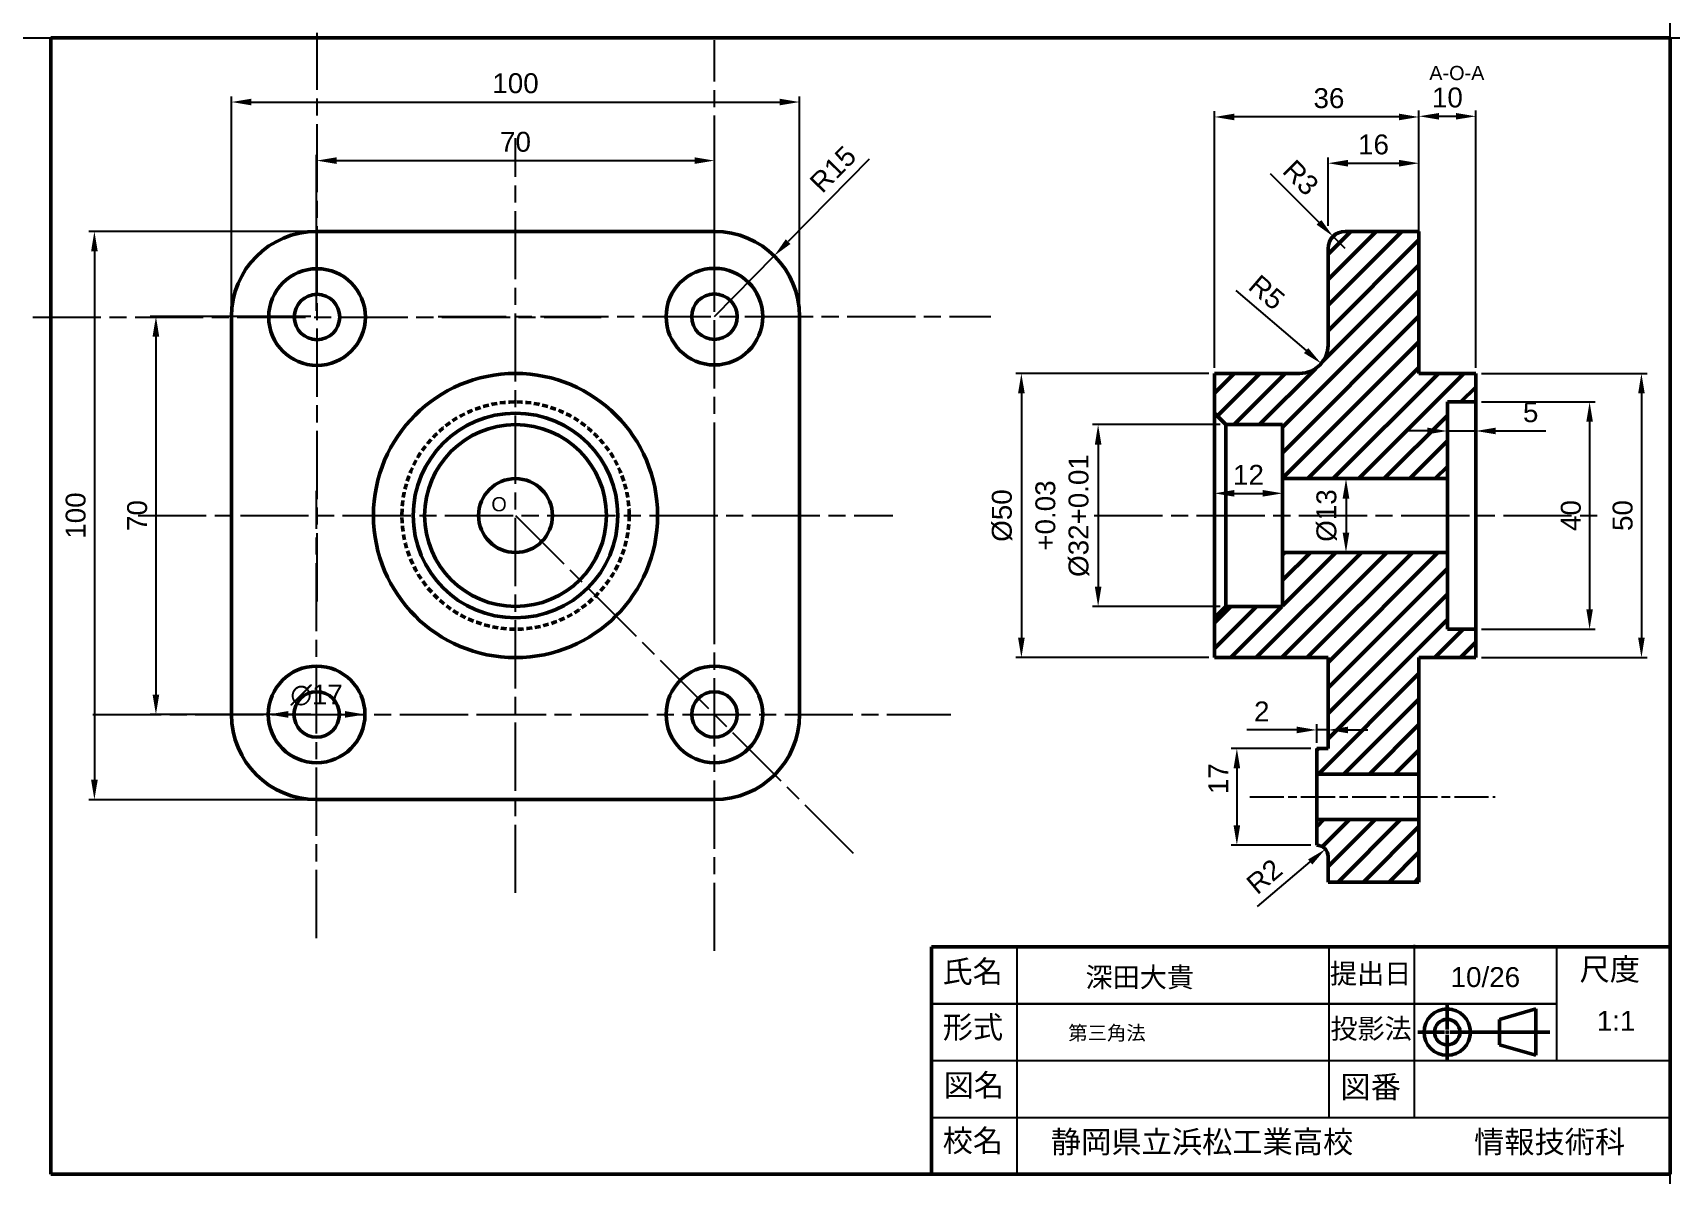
# Model space of a CAD drawing. Header units: millimetres. Extents: x 16 to 304, y 4443 to 9035.
# Drawn here: x 16.2 to 304.4, y 4443 to 4643.9 of the extents above.
import ezdxf

# ---------------------------------------------------------------- set-up
doc = ezdxf.new("R2010")
doc.units = ezdxf.units.MM
for name, pattern in [('ACISOTGL', [3, 2, -1]), ('AM_ISO08W050', [18, 12, -1.5, 3, -1.5]), ('AM_ISO08W050x2', [9, 6, -0.75, 1.5, -0.75]), ('CENTER2', [28.575, 19.05, -3.175, 3.175, -3.175])]:
    doc.linetypes.add(name, pattern=pattern)
doc.layers.get('Defpoints').update_dxf_attribs({"lineweight": 25})
for name, color, linetype, lineweight in [('AM_5', 3, 'Continuous', 25), ('AM_7', 4, 'AM_ISO08W050', 25), ('太\u3000線', 7, 'Continuous', 50), ('寸法線', 5, 'Continuous', 25), ('構築線', 255, 'Continuous', 25), ('表題欄', 7, 'Continuous', 50)]:
    doc.layers.add(name, color=color, linetype=linetype, lineweight=lineweight)
doc.styles.get("Standard").update_dxf_attribs({"font": 'arial.ttf'})
doc.dimstyles.new('AM_ISO', dxfattribs={"dimtxt": 3.5, "dimasz": 3.5, "dimexe": 1, "dimexo": 1, "dimgap": 1.5, "dimtad": 1, "dimdsep": 46, "dimtxsty": 'Standard', "dimcen": 0, "dimclrd": 256, "dimclre": 256, "dimclrt": 2, "dimadec": 0, "dimazin": 2, "dimtp": 0.1, "dimtm": 0.1, "dimtfac": 0.71, "dimtdec": 3, "dimtmove": 0, "dimatfit": 3, "dimfxl": 1, "dimlwd": -1, "dimlwe": -1, "dimarcsym": 1})
doc.dimstyles.new('AM_ISO$0', dxfattribs={"dimtxt": 3.5, "dimasz": 3.5, "dimexe": 1, "dimexo": 1, "dimgap": 1.5, "dimtad": 1, "dimdsep": 46, "dimtxsty": 'Standard', "dimcen": 0, "dimclrd": 256, "dimclre": 256, "dimclrt": 2, "dimadec": 0, "dimazin": 2, "dimtp": 0.1, "dimtm": 0.1, "dimtfac": 0.71, "dimtdec": 3, "dimtmove": 0, "dimatfit": 3, "dimfxl": 1, "dimlwd": -1, "dimlwe": -1, "dimarcsym": 1})
doc.dimstyles.new('AM_ISO$3', dxfattribs={"dimtxt": 3.5, "dimasz": 3.5, "dimexe": 1, "dimexo": 1, "dimgap": 1.5, "dimtad": 1, "dimtoh": 1, "dimdsep": 46, "dimtxsty": 'Standard', "dimcen": 0, "dimclrd": 256, "dimclre": 256, "dimclrt": 2, "dimadec": 0, "dimazin": 2, "dimtp": 0.1, "dimtm": 0.1, "dimtfac": 0.71, "dimtdec": 3, "dimtofl": 0, "dimtmove": 0, "dimatfit": 0, "dimfxl": 1, "dimlwd": -1, "dimlwe": -1, "dimarcsym": 1})
doc.dimstyles.new('AM_ISO$4', dxfattribs={"dimtxt": 3.5, "dimasz": 3.5, "dimexe": 1, "dimexo": 1, "dimgap": 1.5, "dimtad": 1, "dimdsep": 46, "dimtxsty": 'Standard', "dimcen": 0, "dimclrd": 256, "dimclre": 256, "dimclrt": 2, "dimadec": 0, "dimazin": 2, "dimtp": 0.1, "dimtm": 0.1, "dimtfac": 0.71, "dimtdec": 3, "dimtmove": 0, "dimatfit": 3, "dimfxl": 1, "dimlwd": -1, "dimlwe": -1, "dimarcsym": 1})
pattern_1 = [(45, (19.351, 4442.974), (-2.245064, 2.245064), [])]

# ---------------------------------------------------------------- blocks, each defined once
blk = doc.blocks.new('*U14')
at = {"layer": '太\u3000線', "color": 0, "linetype": 'CENTER2', "transparency": 16777216}
for p, q in [((0, 0.45), (0, 4.99)), ((-5.14, 0), (-0.45, 0)), ((0.45, 0), (18.09, 0)), ((0, -5.01), (0, -0.45))]:
    blk.add_line(p, q, dxfattribs=at)
at = {"layer": '太\u3000線', "color": 0, "linetype": 'Continuous', "transparency": 16777216}
for p, q in [((-0.22, 0), (0.22, 0)), ((0, -0.22), (0, 0.22))]:
    blk.add_line(p, q, dxfattribs=at)
blk = doc.blocks.new('*D15')
at = {"layer": 'AM_5', "linetype": 'ByBlock', "transparency": 16777216}
for p, q in [((223.13, 4583.89), (189.16, 4583.89)), ((190.16, 4580.39), (190.16, 4537.39)), ((223.13, 4533.89), (189.16, 4533.89))]:
    blk.add_line(p, q, dxfattribs=at)
at = {"layer": 'AM_5', "transparency": 16777216}
for points in [[(189.58, 4580.39), (190.75, 4580.39), (190.16, 4583.89)], [(189.58, 4537.39), (190.75, 4537.39), (190.16, 4533.89)]]:
    blk.add_solid(points, dxfattribs=at)
at = {"layer": 'Defpoints', "color": 0, "transparency": 16777216}
for p in [(224.13, 4583.89), (190.16, 4533.89), (224.13, 4533.89)]:
    blk.add_point(p, dxfattribs=at)
at = {"layer": 'AM_5', "color": 2, "transparency": 16777216, "insert": (186.78, 4558.89), "char_height": 3.5, "attachment_point": 5, "rotation": 90}
blk.add_mtext('%%C50', dxfattribs=at)
blk = doc.blocks.new('*D16')
at = {"layer": 'AM_5', "linetype": 'ByBlock', "transparency": 16777216}
for p, q in [((244.13, 4609.89), (244.13, 4621.89)), ((247.63, 4620.89), (256.63, 4620.89)), ((260.13, 4609.89), (260.13, 4621.89))]:
    blk.add_line(p, q, dxfattribs=at)
at = {"layer": 'AM_5', "transparency": 16777216}
for points in [[(247.63, 4621.48), (247.63, 4620.31), (244.13, 4620.89)], [(256.63, 4621.48), (256.63, 4620.31), (260.13, 4620.89)]]:
    blk.add_solid(points, dxfattribs=at)
at = {"layer": 'Defpoints', "color": 0, "transparency": 16777216}
for p in [(260.13, 4620.89), (244.13, 4608.89), (260.13, 4608.89)]:
    blk.add_point(p, dxfattribs=at)
at = {"layer": 'AM_5', "color": 2, "transparency": 16777216, "insert": (252.13, 4624.18), "char_height": 3.5, "attachment_point": 5}
blk.add_mtext('16', dxfattribs=at)
blk = doc.blocks.new('*D17')
at = {"layer": 'AM_5', "linetype": 'ByBlock', "transparency": 16777216}
for p, q in [((224.13, 4584.89), (224.13, 4630.03)), ((256.63, 4629.03), (227.63, 4629.03)), ((260.13, 4584.89), (260.13, 4630.03))]:
    blk.add_line(p, q, dxfattribs=at)
at = {"layer": 'AM_5', "transparency": 16777216}
for points in [[(227.63, 4629.61), (227.63, 4628.45), (224.13, 4629.03)], [(256.63, 4629.61), (256.63, 4628.45), (260.13, 4629.03)]]:
    blk.add_solid(points, dxfattribs=at)
at = {"layer": 'Defpoints', "color": 0, "transparency": 16777216}
for p in [(224.13, 4629.03), (224.13, 4583.89), (260.13, 4583.89)]:
    blk.add_point(p, dxfattribs=at)
at = {"layer": 'AM_5', "color": 2, "transparency": 16777216, "insert": (244.29, 4632.32), "char_height": 3.5, "attachment_point": 5}
blk.add_mtext('36', dxfattribs=at)
blk = doc.blocks.new('*D18')
at = {"layer": 'AM_5', "linetype": 'ByBlock', "transparency": 16777216}
for p, q in [((260.13, 4584.89), (260.13, 4630.15)), ((263.63, 4629.15), (266.63, 4629.15)), ((270.13, 4584.89), (270.13, 4630.15))]:
    blk.add_line(p, q, dxfattribs=at)
at = {"layer": 'AM_5', "transparency": 16777216}
for points in [[(263.63, 4629.73), (263.63, 4628.57), (260.13, 4629.15)], [(266.63, 4629.73), (266.63, 4628.57), (270.13, 4629.15)]]:
    blk.add_solid(points, dxfattribs=at)
at = {"layer": 'Defpoints', "color": 0, "transparency": 16777216}
for p in [(270.13, 4629.15), (260.13, 4583.89), (270.13, 4583.89)]:
    blk.add_point(p, dxfattribs=at)
at = {"layer": 'AM_5', "color": 2, "transparency": 16777216, "insert": (265.13, 4632.44), "char_height": 3.5, "attachment_point": 5}
blk.add_mtext('10', dxfattribs=at)
blk = doc.blocks.new('*D19')
at = {"layer": 'AM_5', "linetype": 'ByBlock', "transparency": 16777216}
for p, q in [((163.36, 4621.58), (149.11, 4607.09)), ((136.14, 4593.89), (146.66, 4604.59))]:
    blk.add_line(p, q, dxfattribs=at)
at = {"layer": 'AM_5', "transparency": 16777216}
blk.add_solid([(148.69, 4607.5), (149.52, 4606.68), (146.66, 4604.59)], dxfattribs=at)
at = {"layer": 'Defpoints', "color": 0, "transparency": 16777216}
for p in [(146.66, 4604.59), (136.14, 4593.89)]:
    blk.add_point(p, dxfattribs=at)
at = {"layer": 'AM_5', "color": 2, "transparency": 16777216, "insert": (157.02, 4619.83), "char_height": 3.5, "attachment_point": 5, "rotation": 45.4961}
blk.add_mtext('R15', dxfattribs=at)
blk = doc.blocks.new('*D21')
at = {"layer": 'AM_5', "linetype": 'ByBlock', "transparency": 16777216}
for p, q in [((241.13, 4517.89), (227.08, 4517.89)), ((228.08, 4514.39), (228.08, 4504.39)), ((241.13, 4500.89), (227.08, 4500.89))]:
    blk.add_line(p, q, dxfattribs=at)
at = {"layer": 'AM_5', "transparency": 16777216}
for points in [[(227.5, 4514.39), (228.67, 4514.39), (228.08, 4517.89)], [(227.5, 4504.39), (228.67, 4504.39), (228.08, 4500.89)]]:
    blk.add_solid(points, dxfattribs=at)
at = {"layer": 'Defpoints', "color": 0, "transparency": 16777216}
for p in [(242.13, 4517.89), (228.08, 4500.89), (242.13, 4500.89)]:
    blk.add_point(p, dxfattribs=at)
at = {"layer": 'AM_5', "color": 2, "transparency": 16777216, "insert": (224.82, 4512.58), "char_height": 3.5, "attachment_point": 5, "rotation": 90}
blk.add_mtext('17', dxfattribs=at)
blk = doc.blocks.new('*D25')
at = {"layer": 'AM_5', "linetype": 'ByBlock', "transparency": 16777216}
for p, q in [((224.13, 4559.89), (224.13, 4563.8)), ((227.63, 4562.8), (232.63, 4562.8)), ((236.13, 4559.89), (236.13, 4563.8))]:
    blk.add_line(p, q, dxfattribs=at)
at = {"layer": 'AM_5', "transparency": 16777216}
for points in [[(227.63, 4563.39), (227.63, 4562.22), (224.13, 4562.8)], [(232.63, 4563.39), (232.63, 4562.22), (236.13, 4562.8)]]:
    blk.add_solid(points, dxfattribs=at)
at = {"layer": 'Defpoints', "color": 0, "transparency": 16777216}
for p in [(236.13, 4562.8), (224.13, 4558.89), (236.13, 4558.89)]:
    blk.add_point(p, dxfattribs=at)
at = {"layer": 'AM_5', "color": 2, "transparency": 16777216, "insert": (230.13, 4566.06), "char_height": 3.5, "attachment_point": 5}
blk.add_mtext('12', dxfattribs=at)
blk = doc.blocks.new('*D26')
at = {"layer": 'AM_5', "linetype": 'ByBlock', "transparency": 16777216}
for p, q in [((245.13, 4565.39), (248.29, 4565.39)), ((247.29, 4561.89), (247.29, 4555.89)), ((245.13, 4552.39), (248.29, 4552.39))]:
    blk.add_line(p, q, dxfattribs=at)
at = {"layer": 'AM_5', "transparency": 16777216}
for points in [[(246.7, 4561.89), (247.87, 4561.89), (247.29, 4565.39)], [(246.7, 4555.89), (247.87, 4555.89), (247.29, 4552.39)]]:
    blk.add_solid(points, dxfattribs=at)
at = {"layer": 'Defpoints', "color": 0, "transparency": 16777216}
for p in [(244.13, 4565.39), (244.13, 4552.39), (247.29, 4552.39)]:
    blk.add_point(p, dxfattribs=at)
at = {"layer": 'AM_5', "color": 2, "transparency": 16777216, "insert": (243.9, 4558.89), "char_height": 3.5, "attachment_point": 5, "rotation": 90}
blk.add_mtext('%%C13', dxfattribs=at)
blk = doc.blocks.new('*D32')
at = {"layer": 'AM_5', "linetype": 'ByBlock', "transparency": 16777216}
for p, q in [((242.13, 4518.89), (242.13, 4522.16)), ((244.13, 4518.89), (244.13, 4522.16)), ((238.63, 4521.16), (229.81, 4521.16)), ((244.13, 4521.16), (242.13, 4521.16)), ((247.63, 4521.16), (251.13, 4521.16))]:
    blk.add_line(p, q, dxfattribs=at)
at = {"layer": 'AM_5', "transparency": 16777216}
for points in [[(238.63, 4521.74), (238.63, 4520.58), (242.13, 4521.16)], [(247.63, 4521.74), (247.63, 4520.58), (244.13, 4521.16)]]:
    blk.add_solid(points, dxfattribs=at)
at = {"layer": 'Defpoints', "color": 0, "transparency": 16777216}
for p in [(242.13, 4521.16), (242.13, 4517.89), (244.13, 4517.89)]:
    blk.add_point(p, dxfattribs=at)
at = {"layer": 'AM_5', "color": 2, "transparency": 16777216, "insert": (232.47, 4524.42), "char_height": 3.5, "attachment_point": 5}
blk.add_mtext('2', dxfattribs=at)
blk = doc.blocks.new('*D33')
at = {"layer": 'AM_5', "linetype": 'ByBlock', "transparency": 16777216}
for p, q in [((51.14, 4594.89), (51.14, 4632.66)), ((54.64, 4631.66), (147.64, 4631.66)), ((151.14, 4594.89), (151.14, 4632.66))]:
    blk.add_line(p, q, dxfattribs=at)
at = {"layer": 'AM_5', "transparency": 16777216}
for points in [[(54.64, 4632.24), (54.64, 4631.08), (51.14, 4631.66)], [(147.64, 4632.24), (147.64, 4631.08), (151.14, 4631.66)]]:
    blk.add_solid(points, dxfattribs=at)
at = {"layer": 'Defpoints', "color": 0, "transparency": 16777216}
for p in [(151.14, 4631.66), (51.14, 4593.89), (151.14, 4593.89)]:
    blk.add_point(p, dxfattribs=at)
at = {"layer": 'AM_5', "color": 2, "transparency": 16777216, "insert": (101.14, 4634.95), "char_height": 3.5, "attachment_point": 5}
blk.add_mtext('100', dxfattribs=at)
blk = doc.blocks.new('*D34')
at = {"layer": 'AM_5', "linetype": 'ByBlock', "transparency": 16777216}
for p, q in [((66.14, 4594.89), (66.14, 4622.35)), ((136.14, 4594.89), (136.14, 4622.35)), ((69.64, 4621.35), (132.64, 4621.35))]:
    blk.add_line(p, q, dxfattribs=at)
at = {"layer": 'AM_5', "transparency": 16777216}
for points in [[(69.64, 4621.93), (69.64, 4620.77), (66.14, 4621.35)], [(132.64, 4621.93), (132.64, 4620.77), (136.14, 4621.35)]]:
    blk.add_solid(points, dxfattribs=at)
at = {"layer": 'Defpoints', "color": 0, "transparency": 16777216}
for p in [(136.14, 4621.35), (66.14, 4593.89), (136.14, 4593.89)]:
    blk.add_point(p, dxfattribs=at)
at = {"layer": 'AM_5', "color": 2, "transparency": 16777216, "insert": (101.14, 4624.64), "char_height": 3.5, "attachment_point": 5}
blk.add_mtext('70', dxfattribs=at)
blk = doc.blocks.new('*D35')
at = {"layer": 'AM_5', "linetype": 'ByBlock', "transparency": 16777216}
for p, q in [((100.14, 4608.89), (26.03, 4608.89)), ((27.03, 4605.39), (27.03, 4512.39)), ((100.14, 4508.89), (26.03, 4508.89))]:
    blk.add_line(p, q, dxfattribs=at)
at = {"layer": 'AM_5', "transparency": 16777216}
for points in [[(26.45, 4605.39), (27.62, 4605.39), (27.03, 4608.89)], [(26.45, 4512.39), (27.62, 4512.39), (27.03, 4508.89)]]:
    blk.add_solid(points, dxfattribs=at)
at = {"layer": 'Defpoints', "color": 0, "transparency": 16777216}
for p in [(101.14, 4608.89), (27.03, 4508.89), (101.14, 4508.89)]:
    blk.add_point(p, dxfattribs=at)
at = {"layer": 'AM_5', "color": 2, "transparency": 16777216, "insert": (23.75, 4558.89), "char_height": 3.5, "attachment_point": 5, "rotation": 90}
blk.add_mtext('100', dxfattribs=at)
blk = doc.blocks.new('*D36')
at = {"layer": 'AM_5', "linetype": 'ByBlock', "transparency": 16777216}
for p, q in [((65.14, 4593.89), (36.86, 4593.89)), ((37.86, 4590.39), (37.86, 4527.39)), ((65.14, 4523.89), (36.86, 4523.89))]:
    blk.add_line(p, q, dxfattribs=at)
at = {"layer": 'AM_5', "transparency": 16777216}
for points in [[(37.27, 4590.39), (38.44, 4590.39), (37.86, 4593.89)], [(37.27, 4527.39), (38.44, 4527.39), (37.86, 4523.89)]]:
    blk.add_solid(points, dxfattribs=at)
at = {"layer": 'Defpoints', "color": 0, "transparency": 16777216}
for p in [(66.14, 4593.89), (37.86, 4523.89), (66.14, 4523.89)]:
    blk.add_point(p, dxfattribs=at)
at = {"layer": 'AM_5', "color": 2, "transparency": 16777216, "insert": (34.57, 4558.89), "char_height": 3.5, "attachment_point": 5, "rotation": 90}
blk.add_mtext('70', dxfattribs=at)
blk = doc.blocks.new('*D37')
at = {"layer": 'AM_5', "linetype": 'ByBlock', "transparency": 16777216}
blk.add_line((61.14, 4523.89), (71.14, 4523.89), dxfattribs=at)
at = {"layer": 'AM_5', "transparency": 16777216}
for points in [[(61.14, 4524.48), (61.14, 4523.31), (57.64, 4523.89)], [(71.14, 4524.48), (71.14, 4523.31), (74.64, 4523.89)]]:
    blk.add_solid(points, dxfattribs=at)
at = {"layer": 'Defpoints', "color": 0, "transparency": 16777216}
for p in [(57.64, 4523.89), (74.64, 4523.89)]:
    blk.add_point(p, dxfattribs=at)
at = {"layer": 'AM_5', "color": 2, "transparency": 16777216, "insert": (66.14, 4527.28), "char_height": 3.5, "attachment_point": 5}
blk.add_mtext('∅17', dxfattribs=at)
blk = doc.blocks.new('*D42')
at = {"layer": 'AM_5', "linetype": 'ByBlock', "transparency": 16777216}
for p, q in [((225.13, 4574.89), (202.67, 4574.89)), ((203.67, 4571.39), (203.67, 4546.39)), ((225.13, 4542.89), (202.67, 4542.89))]:
    blk.add_line(p, q, dxfattribs=at)
at = {"layer": 'AM_5', "transparency": 16777216}
for points in [[(203.09, 4571.39), (204.25, 4571.39), (203.67, 4574.89)], [(203.09, 4546.39), (204.25, 4546.39), (203.67, 4542.89)]]:
    blk.add_solid(points, dxfattribs=at)
at = {"layer": 'Defpoints', "color": 0, "transparency": 16777216}
for p in [(226.13, 4574.89), (203.67, 4542.89), (226.13, 4542.89)]:
    blk.add_point(p, dxfattribs=at)
at = {"layer": 'AM_5', "color": 2, "transparency": 16777216, "insert": (197.36, 4558.89), "char_height": 3.5, "attachment_point": 5, "rotation": 90}
blk.add_mtext('+0.03^J%%C32+0.01', dxfattribs=at)
blk = doc.blocks.new('*D47')
at = {"layer": 'AM_5', "linetype": 'ByBlock', "transparency": 16777216}
for p, q in [((271.13, 4583.89), (300.28, 4583.89)), ((299.28, 4580.39), (299.28, 4537.39)), ((271.13, 4533.89), (300.28, 4533.89))]:
    blk.add_line(p, q, dxfattribs=at)
at = {"layer": 'AM_5', "transparency": 16777216}
for points in [[(298.7, 4580.39), (299.86, 4580.39), (299.28, 4583.89)], [(298.7, 4537.39), (299.86, 4537.39), (299.28, 4533.89)]]:
    blk.add_solid(points, dxfattribs=at)
at = {"layer": 'Defpoints', "color": 0, "transparency": 16777216}
for p in [(270.13, 4583.89), (270.13, 4533.89), (299.28, 4533.89)]:
    blk.add_point(p, dxfattribs=at)
at = {"layer": 'AM_5', "color": 2, "transparency": 16777216, "insert": (295.99, 4558.89), "char_height": 3.5, "attachment_point": 5, "rotation": 90}
blk.add_mtext('50', dxfattribs=at)
blk = doc.blocks.new('*D48')
at = {"layer": 'AM_5', "linetype": 'ByBlock', "transparency": 16777216}
for p, q in [((271.13, 4578.89), (291.16, 4578.89)), ((290.16, 4575.39), (290.16, 4542.39)), ((271.13, 4538.89), (291.16, 4538.89))]:
    blk.add_line(p, q, dxfattribs=at)
at = {"layer": 'AM_5', "transparency": 16777216}
for points in [[(289.58, 4575.39), (290.74, 4575.39), (290.16, 4578.89)], [(289.58, 4542.39), (290.74, 4542.39), (290.16, 4538.89)]]:
    blk.add_solid(points, dxfattribs=at)
at = {"layer": 'Defpoints', "color": 0, "transparency": 16777216}
for p in [(270.13, 4578.89), (270.13, 4538.89), (290.16, 4538.89)]:
    blk.add_point(p, dxfattribs=at)
at = {"layer": 'AM_5', "color": 2, "transparency": 16777216, "insert": (286.87, 4558.89), "char_height": 3.5, "attachment_point": 5, "rotation": 90}
blk.add_mtext('40', dxfattribs=at)
blk = doc.blocks.new('*D50')
at = {"layer": 'AM_5', "linetype": 'ByBlock', "transparency": 16777216}
for p, q in [((265.13, 4577.89), (265.13, 4572.77)), ((270.13, 4577.89), (270.13, 4572.77)), ((261.63, 4573.77), (258.13, 4573.77)), ((265.13, 4573.77), (270.13, 4573.77)), ((273.63, 4573.77), (282.45, 4573.77))]:
    blk.add_line(p, q, dxfattribs=at)
at = {"layer": 'AM_5', "transparency": 16777216}
for points in [[(261.63, 4574.36), (261.63, 4573.19), (265.13, 4573.77)], [(273.63, 4574.36), (273.63, 4573.19), (270.13, 4573.77)]]:
    blk.add_solid(points, dxfattribs=at)
at = {"layer": 'Defpoints', "color": 0, "transparency": 16777216}
for p in [(265.13, 4578.89), (270.13, 4578.89), (270.13, 4573.77)]:
    blk.add_point(p, dxfattribs=at)
at = {"layer": 'AM_5', "color": 2, "transparency": 16777216, "insert": (279.79, 4577.05), "char_height": 3.5, "attachment_point": 5}
blk.add_mtext('5', dxfattribs=at)
blk = doc.blocks.new('*D51')
at = {"layer": 'AM_5', "linetype": 'ByBlock', "transparency": 16777216}
for p, q in [((233.95, 4619.08), (242.54, 4610.49)), ((247.13, 4605.89), (245.01, 4608.02))]:
    blk.add_line(p, q, dxfattribs=at)
at = {"layer": 'AM_5', "transparency": 16777216}
blk.add_solid([(242.95, 4610.9), (242.12, 4610.08), (245.01, 4608.02)], dxfattribs=at)
at = {"layer": 'Defpoints', "color": 0, "transparency": 16777216}
for p in [(245.01, 4608.02), (247.13, 4605.89)]:
    blk.add_point(p, dxfattribs=at)
at = {"layer": 'AM_5', "color": 2, "transparency": 16777216, "insert": (239.33, 4618.35), "char_height": 3.5, "attachment_point": 5, "rotation": 315}
blk.add_mtext('R3', dxfattribs=at)
blk = doc.blocks.new('*D52')
at = {"layer": 'AM_5', "linetype": 'ByBlock', "transparency": 16777216}
blk.add_line((227.92, 4598.49), (240.27, 4587.92), dxfattribs=at)
at = {"layer": 'AM_5', "transparency": 16777216}
blk.add_solid([(240.65, 4588.36), (239.89, 4587.48), (242.93, 4585.64)], dxfattribs=at)
at = {"layer": 'Defpoints', "color": 0, "transparency": 16777216}
for p in [(239.13, 4588.89), (242.93, 4585.64)]:
    blk.add_point(p, dxfattribs=at)
at = {"layer": 'AM_5', "color": 2, "transparency": 16777216, "insert": (233.35, 4598.16), "char_height": 3.5, "attachment_point": 5, "rotation": 319.4362}
blk.add_mtext('R5', dxfattribs=at)
blk = doc.blocks.new('*D53')
at = {"layer": 'AM_5', "linetype": 'ByBlock', "transparency": 16777216}
blk.add_line((231.74, 4490.11), (240.99, 4497.93), dxfattribs=at)
at = {"layer": 'AM_5', "transparency": 16777216}
blk.add_solid([(240.61, 4498.37), (241.36, 4497.48), (243.66, 4500.18)], dxfattribs=at)
at = {"layer": 'Defpoints', "color": 0, "transparency": 16777216}
for p in [(242.13, 4498.89), (243.66, 4500.18)]:
    blk.add_point(p, dxfattribs=at)
at = {"layer": 'AM_5', "color": 2, "transparency": 16777216, "insert": (232.92, 4495.38), "char_height": 3.5, "attachment_point": 5, "rotation": 40.1855}
blk.add_mtext('R2', dxfattribs=at)

msp = doc.modelspace()

# ---------------------------------------------------------------- hatches: boundary and pattern name
at = {"layer": '太\u3000線'}
h = msp.add_hatch(dxfattribs=at)
h.set_pattern_fill('ANSI31', color=256, style=0)
h.set_pattern_definition(pattern_1)
h.paths.add_polyline_path([(239.133, 4583.894), (224.133, 4583.894), (224.133, 4576.894), (226.133, 4574.894), (236.133, 4574.894), (236.133, 4565.394), (265.133, 4565.394), (265.133, 4569.977), (265.101, 4570.033), (265.133, 4570.033), (265.133, 4578.894), (270.133, 4578.894), (270.133, 4583.894), (260.133, 4583.894), (260.133, 4608.894), (247.133, 4608.894, 0.4142136), (244.133, 4605.894), (244.133, 4588.894, -0.4142136)])
h = msp.add_hatch(dxfattribs=at)
h.set_pattern_fill('ANSI31', color=256, style=0)
h.set_pattern_definition(pattern_1)
h.paths.add_polyline_path([(236.133, 4552.394), (236.133, 4542.894), (226.133, 4542.894), (224.133, 4540.894), (224.133, 4533.894), (244.133, 4533.894), (244.133, 4517.894), (242.133, 4517.894), (242.133, 4513.394), (260.133, 4513.394), (260.133, 4533.894), (270.133, 4533.894), (270.133, 4538.894), (265.133, 4538.894), (265.133, 4552.394)])
h = msp.add_hatch(dxfattribs=at)
h.set_pattern_fill('ANSI31', color=256, style=0)
h.set_pattern_definition(pattern_1)
h.paths.add_polyline_path([(260.133, 4505.394), (242.133, 4505.394), (242.133, 4500.894, -0.4142136), (244.133, 4498.894), (244.133, 4494.394), (260.133, 4494.394)])

# ---------------------------------------------------------------- linework, layer by layer
at = {"layer": 'AM_7'}
for p, q in [((66.213, 4543.794), (66.213, 4643.852)), ((136.141, 4545.269), (136.141, 4642.52)), ((101.141, 4492.474), (101.141, 4625.315)), ((16.183, 4593.823), (116.242, 4593.823)), ((87.516, 4593.894), (184.766, 4593.894)), ((136.141, 4482.261), (136.141, 4565.528)), ((66.141, 4484.533), (66.141, 4563.256)), ((34.72, 4558.894), (167.562, 4558.894)), ((101.141, 4558.894), (161.262, 4498.773)), ((202.994, 4558.894), (292.279, 4558.894)), ((26.78, 4523.894), (105.502, 4523.894)), ((94.508, 4523.894), (177.774, 4523.894))]:
    msp.add_line(p, q, dxfattribs=at)
at = {"layer": 'AM_7', "linetype": 'AM_ISO08W050x2'}
msp.add_line((230.368, 4509.394), (273.526, 4509.394), dxfattribs=at)
at = {"layer": '太\u3000線'}
for p, q in [((19.351, 4642.974), (304.351, 4642.974)), ((19.351, 4642.974), (19.351, 4442.974)), ((304.351, 4642.974), (304.351, 4442.974)), ((66.141, 4608.894), (136.141, 4608.894)), ((260.133, 4608.894), (247.133, 4608.894)), ((260.133, 4608.894), (260.133, 4583.894)), ((244.133, 4605.894), (244.133, 4588.894)), ((51.141, 4523.894), (51.141, 4593.894)), ((151.141, 4593.894), (151.141, 4523.894)), ((239.133, 4583.894), (224.133, 4583.894)), ((224.133, 4583.894), (224.133, 4533.894)), ((260.133, 4583.894), (270.133, 4583.894)), ((270.133, 4583.894), (270.133, 4533.894)), ((224.133, 4576.894), (224.133, 4576.894)), ((224.133, 4576.894), (226.133, 4574.894)), ((270.133, 4578.894), (265.133, 4578.894)), ((265.133, 4578.894), (265.133, 4538.894)), ((224.133, 4575.894), (224.133, 4575.894)), ((226.133, 4542.894), (226.133, 4574.894)), ((226.133, 4574.894), (236.133, 4574.894)), ((236.133, 4574.894), (236.133, 4542.894)), ((236.133, 4565.394), (265.133, 4565.394)), ((236.133, 4552.394), (265.133, 4552.394)), ((226.133, 4542.894), (224.133, 4540.894)), ((224.133, 4541.894), (224.133, 4541.894)), ((236.133, 4542.894), (226.133, 4542.894)), ((224.133, 4540.894), (224.133, 4540.894)), ((265.133, 4538.894), (270.133, 4538.894)), ((224.133, 4533.894), (244.133, 4533.894)), ((244.133, 4533.894), (244.133, 4517.894)), ((260.133, 4533.894), (270.133, 4533.894)), ((260.133, 4533.894), (260.133, 4494.397)), ((242.133, 4517.894), (244.133, 4517.894)), ((242.133, 4517.894), (242.133, 4500.894)), ((242.133, 4513.394), (260.133, 4513.394)), ((136.141, 4508.894), (66.141, 4508.894)), ((242.133, 4505.394), (260.133, 4505.394)), ((242.133, 4500.894), (242.133, 4500.894)), ((244.133, 4494.394), (244.133, 4498.894)), ((260.133, 4494.394), (244.133, 4494.394)), ((274.276, 4470.227), (280.672, 4472.058)), ((274.276, 4465.733), (274.276, 4470.227)), ((280.672, 4472.058), (280.672, 4463.902)), ((280.672, 4463.902), (274.276, 4465.733)), ((19.351, 4442.974), (304.351, 4442.974))]:
    msp.add_line(p, q, dxfattribs=at)
for centre, radius in [((66.213, 4593.823), 8.5), ((136.141, 4593.894), 8.5), ((66.213, 4593.823), 4), ((136.141, 4593.894), 4), ((101.141, 4558.894), 25), ((101.141, 4558.894), 18), ((101.141, 4558.894), 16), ((101.141, 4558.894), 6.5), ((66.141, 4523.894), 8.5), ((136.141, 4523.894), 8.5), ((66.141, 4523.894), 4), ((136.141, 4523.894), 4), ((265.098, 4467.98), 4.078), ((265.098, 4467.98), 2.247)]:
    msp.add_circle(centre, radius, dxfattribs=at)
at = {"layer": '太\u3000線', "linetype": 'ACISOTGL', "ltscale": 0.5}
msp.add_circle((101.141, 4558.894), 20, dxfattribs=at)
at = {"layer": '太\u3000線'}
for centre, radius, start, end in [((66.141, 4593.894), 15, 90, 180), ((136.141, 4593.894), 15, 0, 90), ((247.133, 4605.894), 3, 90, 180), ((239.133, 4588.894), 5, 270, 0), ((66.141, 4523.894), 15, 180, 270), ((136.141, 4523.894), 15, 270, 0), ((242.133, 4498.894), 2, 0, 90)]:
    msp.add_arc(centre, radius, start, end, dxfattribs=at)
at = {"layer": '寸法線', "color": 5, "lineweight": 25}
msp.add_line((304.351, 4442.974), (304.351, 4442.974), dxfattribs=at)
at = {"layer": '構築線'}
for p, q in [((280.672, 4472.058), (274.276, 4470.227)), ((274.276, 4470.227), (274.276, 4465.733)), ((280.672, 4463.902), (280.672, 4472.058)), ((274.276, 4465.733), (280.672, 4463.902))]:
    msp.add_line(p, q, dxfattribs=at)
for p, direction in [((304.351, 4437.974), (0, 1)), ((14.351, 4642.974), (1, 0))]:
    msp.add_xline(p, direction, dxfattribs=at)
for radius in [4.078, 2.247]:
    msp.add_circle((265.098, 4467.98), radius, dxfattribs=at)
at = {"layer": '表題欄', "lineweight": 50}
for p, q in [((174.351, 4482.974), (304.351, 4482.974)), ((174.351, 4482.974), (174.351, 4442.974)), ((304.351, 4482.974), (304.351, 4482.974))]:
    msp.add_line(p, q, dxfattribs=at)
at = {"layer": '表題欄', "color": 5, "lineweight": 25}
for p, q in [((189.351, 4482.974), (189.351, 4442.974)), ((244.351, 4452.974), (244.351, 4482.974)), ((259.352, 4473.009), (259.352, 4483.366)), ((284.351, 4482.974), (284.351, 4462.974)), ((174.351, 4472.974), (284.351, 4472.974)), ((284.351, 4472.974), (174.351, 4472.974)), ((259.352, 4462.948), (259.352, 4473.009)), ((174.351, 4462.974), (304.351, 4462.974)), ((259.351, 4452.974), (259.351, 4462.974)), ((174.351, 4452.974), (304.351, 4452.974)), ((174.351, 4452.974), (304.351, 4452.974))]:
    msp.add_line(p, q, dxfattribs=at)

# ---------------------------------------------------------------- block references
at = {"layer": '太\u3000線', "linetype": 'CENTER2'}
msp.add_blockref('*U14', (265.098, 4467.98), dxfattribs=at)

# ---------------------------------------------------------------- texts
at = {"layer": '太\u3000線', "char_height": 2.5, "attachment_point": 1}
for s, width, insert in [('A-O-A', 32.34328, (261.946, 4638.019)), ('O', 4.67115, (96.886, 4562.138)), ('{\\fMS PGothic|b0|i0|c128|p50;第三角法}', 44.8183, (198.406, 4469.094))]:
    msp.add_mtext_dynamic_manual_height_columns(s, width=width, gutter_width=12.5, heights=[0], dxfattribs=dict(at, insert=insert))
at = {"layer": '表題欄', "lineweight": 50, "attachment_point": 1}
for s, insert, char_height, width in [('{\\fＭＳ Ｐゴシック|b0|i0|c128|p2;氏名}', (176.268, 4480.599), 3.9, 14.5173), ('{\\fＭＳ Ｐゴシック|b0|i0|c128|p2;尺度}', (288.386, 4480.999), 3.9, 15.9987), ('{\\fＭＳ Ｐゴシック|b0|i0|c128|p2;提出日}', (244.466, 4480.035), 3.5, 14.6241), ('{\\fＭＳ Ｐゴシック|b0|i0|c128|p2;形式}', (176.319, 4470.803), 3.9, 14.5173), ('{\\fＭＳ Ｐゴシック|b0|i0|c128|p2;投影法}', (244.538, 4470.346), 3.5, 15.1099), ('{\\fＭＳ Ｐゴシック|b0|i0|c128|p2;図名}', (176.477, 4460.597), 3.9, 14.08791), ('{\\fＭＳ Ｐゴシック|b0|i0|c128|p2;図番}', (246.316, 4460.301), 3.9, 15.4062), ('{\\fＭＳ Ｐゴシック|b0|i0|c128|p2;校名}', (176.312, 4450.838), 3.9, 14.9068), ('{\\fMS PGothic|b0|i0|c128|p2;静岡県立浜松工業高校\u3000\u3000\u3000\u3000情報技術科}', (195.357, 4450.628), 3.9, 114.3611)]:
    msp.add_mtext(s, dxfattribs=dict(at, insert=insert, char_height=char_height, width=width))
at = {"layer": '表題欄', "char_height": 3.5, "attachment_point": 1}
for s, width, insert in [('{\\fArial Unicode MS|b0|i0|c134|p0;深田\\fArial Unicode MS|b0|i0|c128|p0;大貴}', 90.0898, (201.449, 4479.4)), ('10/26', 13.80404, (265.697, 4479.42))]:
    msp.add_mtext_dynamic_manual_height_columns(s, width=width, gutter_width=17.5, heights=[0], dxfattribs=dict(at, insert=insert))
at = {"layer": '表題欄', "insert": (291.427, 4471.727), "char_height": 3.5, "attachment_point": 1}
msp.add_mtext('1:1', dxfattribs=at)

# ---------------------------------------------------------------- dimensions: what is measured, and where the dimension line sits
at = {"layer": 'AM_5'}
for base, p1, p2, picture, middle in [((151.141, 4631.661), (51.141, 4593.894), (151.141, 4593.894), '*D33', (101.141, 4634.948)), ((136.141, 4621.35), (66.141, 4593.894), (136.141, 4593.894), '*D34', (101.141, 4624.637)), ((270.133, 4573.775), (265.133, 4578.894), (270.133, 4578.894), '*D50', (279.793, 4577.054)), ((236.133, 4562.804), (224.133, 4558.894), (236.133, 4558.894), '*D25', (230.133, 4566.061)), ((242.133, 4521.16), (244.133, 4517.894), (242.133, 4517.894), '*D32', (232.474, 4524.417))]:
    dim = msp.add_linear_dim(base=base, p1=p1, p2=p2, dimstyle='AM_ISO$0', override={"dimpost": '', "dimtdec": 2}, dxfattribs=at)
    dim.commit()
    dim.dimension.update_dxf_attribs({"geometry": picture, "text_midpoint": middle})
for base, p1, p2, angle, override, picture, middle in [((224.133, 4629.029), (260.133, 4583.894), (224.133, 4583.894), 180, {"dimtp": 0, "dimtm": 0, "dimtfac": 1, "dimtdec": 2}, '*D17', (244.292, 4629.029)), ((270.133, 4629.15), (260.133, 4583.894), (270.133, 4583.894), 0, {"dimtp": 0, "dimtm": 0, "dimtfac": 1, "dimtdec": 2}, '*D18', (265.133, 4629.15)), ((228.082, 4500.894), (242.133, 4517.894), (242.133, 4500.894), 270, {"dimtol": 0, "dimlim": 0, "dimtp": 0, "dimtm": 0, "dimtfac": 1, "dimtdec": 2, "dimtolj": 0, "dimtzin": 8}, '*D21', (228.082, 4512.58))]:
    dim = msp.add_linear_dim(base=base, p1=p1, p2=p2, angle=angle, dimstyle='AM_ISO', override=override, dxfattribs=at)
    dim.commit()
    dim.dimension.update_dxf_attribs({"geometry": picture, "text_midpoint": middle, "dimtype": 161})
dim = msp.add_aligned_dim(p1=(244.133, 4608.894), p2=(260.133, 4608.894), distance=12, dimstyle='AM_ISO', override={"dimtol": 0, "dimlim": 0, "dimtp": 0, "dimtm": 0, "dimtfac": 1, "dimtdec": 2, "dimtolj": 0, "dimtzin": 8}, dxfattribs=at)
dim.commit()
dim.dimension.update_dxf_attribs({"geometry": '*D16', "text_midpoint": (252.133, 4624.181)})
for center, mpoint, override, picture, middle in [((136.141, 4593.894), (146.656, 4604.592), {"dimtol": 0, "dimlim": 0, "dimtp": 0, "dimtm": 0, "dimtfac": 1, "dimtdec": 2, "dimtolj": 0, "dimtzin": 8}, '*D19', (159.364, 4617.523)), ((239.133, 4588.894), (242.932, 4585.643), {"dimpost": '', "dimtdec": 2}, '*D52', (231.214, 4595.673)), ((242.133, 4498.894), (243.661, 4500.185), {"dimpost": '', "dimtdec": 2}, '*D53', (235.025, 4492.891))]:
    dim = msp.add_radius_dim(center=center, mpoint=mpoint, dimstyle='AM_ISO$4', override=override, dxfattribs=at)
    dim.commit()
    dim.dimension.update_dxf_attribs({"geometry": picture, "text_midpoint": middle, "dimtype": 164})
dim = msp.add_radius_dim(center=(247.133, 4605.894), mpoint=(245.012, 4608.016), dimstyle='AM_ISO$4', override={"dimpost": '', "dimtdec": 2}, dxfattribs=at)
dim.commit()
dim.dimension.update_dxf_attribs({"geometry": '*D51', "text_midpoint": (239.331, 4618.347)})
for base, p1, p2, picture, middle in [((27.034, 4508.894), (101.141, 4608.894), (101.141, 4508.894), '*D35', (23.747, 4558.894)), ((37.856, 4523.894), (66.141, 4593.894), (66.141, 4523.894), '*D36', (34.569, 4558.894)), ((299.282, 4533.894), (270.133, 4583.894), (270.133, 4533.894), '*D47', (295.994, 4558.894)), ((290.16, 4538.894), (270.133, 4578.894), (270.133, 4538.894), '*D48', (286.873, 4558.894))]:
    dim = msp.add_linear_dim(base=base, p1=p1, p2=p2, angle=90, dimstyle='AM_ISO$0', override={"dimpost": '', "dimtdec": 2}, dxfattribs=at)
    dim.commit()
    dim.dimension.update_dxf_attribs({"geometry": picture, "text_midpoint": middle})
dim = msp.add_aligned_dim(p1=(224.133, 4583.894), p2=(224.133, 4533.894), distance=-33.97, text='%%C<>', dimstyle='AM_ISO', override={"dimpost": '', "dimtol": 0, "dimlim": 0, "dimtp": 0, "dimtm": 0, "dimtfac": 1, "dimtdec": 2, "dimtolj": 0, "dimtzin": 8}, dxfattribs=at)
dim.commit()
dim.dimension.update_dxf_attribs({"geometry": '*D15', "text_midpoint": (186.778, 4558.894)})
dim = msp.add_linear_dim(base=(203.67, 4542.894), p1=(226.133, 4574.894), p2=(226.133, 4542.894), angle=90, text='+0.03^J%%C<>+0.01', dimstyle='AM_ISO$0', override={"dimpost": '', "dimtdec": 2}, dxfattribs=at)
dim.commit()
dim.dimension.update_dxf_attribs({"geometry": '*D42', "text_midpoint": (197.361, 4558.894)})
dim = msp.add_linear_dim(base=(247.288, 4552.394), p1=(244.133, 4565.394), p2=(244.133, 4552.394), angle=90, text='%%C<>', dimstyle='AM_ISO$0', override={"dimpost": '', "dimtdec": 2}, dxfattribs=at)
dim.commit()
dim.dimension.update_dxf_attribs({"geometry": '*D26', "text_midpoint": (247.288, 4558.894), "dimtype": 160})
dim = msp.add_diameter_dim_2p(p1=(57.641, 4523.894), p2=(74.641, 4523.894), dimstyle='AM_ISO$3', override={"dimpost": '', "dimtdec": 2}, dxfattribs=at)
dim.commit()
dim.dimension.update_dxf_attribs({"geometry": '*D37', "text_midpoint": (66.141, 4523.894), "dimtype": 163})

doc.saveas('drawing.dxf')
